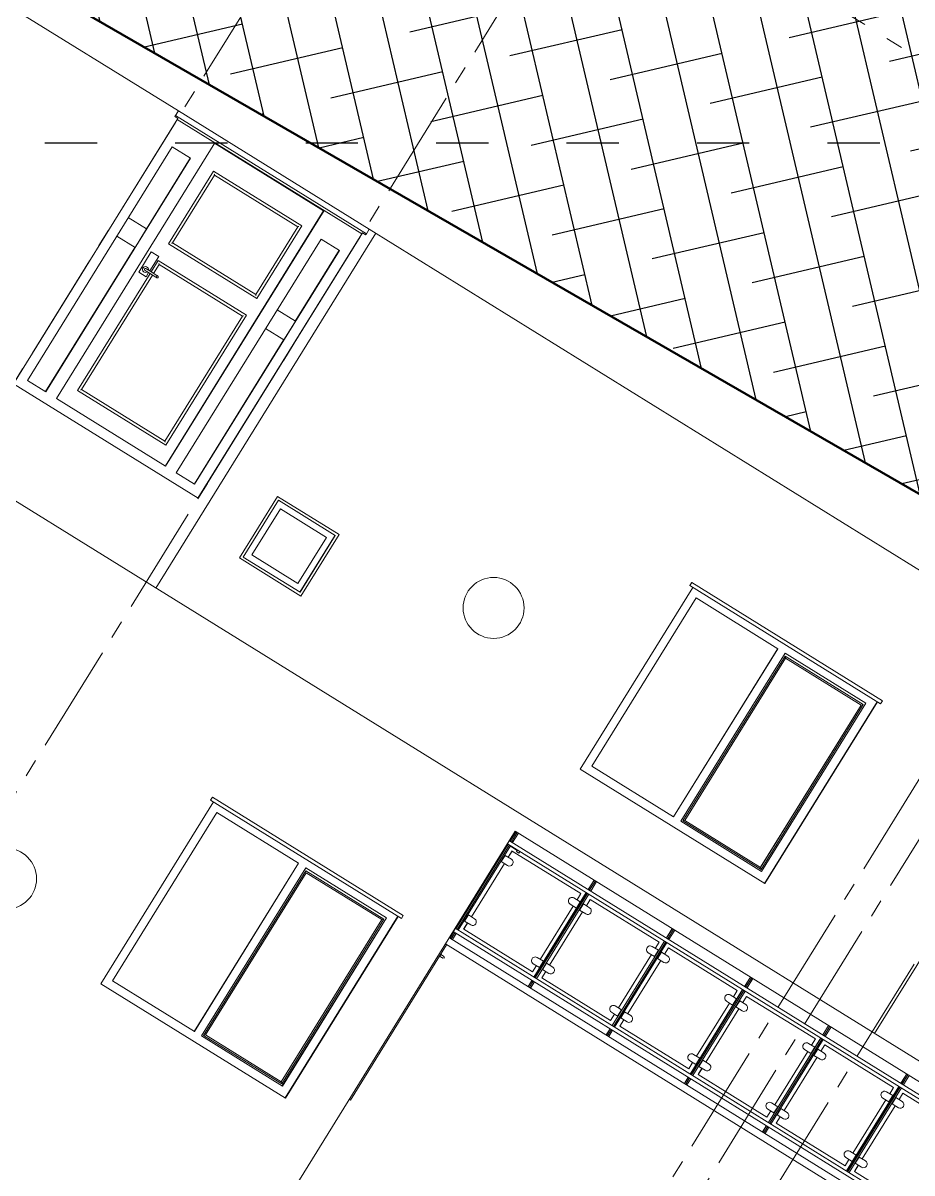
# Model space of a CAD drawing. Header units: millimetres. Extents: x 1373 to 40779, y 1939 to 6439.
# Drawn here: x 3520.6 to 3673.9, y 2400.9 to 2599.2 of the extents above; entities that cross this region are included whole.
import ezdxf

# ---------------------------------------------------------------- set-up
doc = ezdxf.new("R2010")
doc.units = ezdxf.units.MM
for name, pattern in [('ACAD_ISO03W100', [30, 12, -18]), ('DASHDOTX2', [50.8, 25.4, -12.7, 0, -12.7]), ('IMPORT-CENTER2', [112.5, 75, -12.5, 12.5, -12.5])]:
    doc.linetypes.add(name, pattern=pattern)
for name, color, linetype, lineweight in [('A-DETL', 6, 'Continuous', 30), ('A-DOOR', 31, 'Continuous', 18), ('A-DOOR-FRAM', 31, 'Continuous', 18), ('A-FLOR', 192, 'Continuous', 30), ('A-FLOR-HRAL', 11, 'Continuous', 18), ('A-GLAZ', 151, 'Continuous', 18), ('A-WALL', 20, 'Continuous', 9), ('HESAPLAMALAR', 2, 'Continuous', 30), ('kest', 4, 'DASHDOTX2', 50), ('S-GRID', 252, 'IMPORT-CENTER2', 5)]:
    doc.layers.add(name, color=color, linetype=linetype, lineweight=lineweight)
doc.layers.add('Çember', color=7, linetype='Continuous')

# ---------------------------------------------------------------- blocks, each defined once
blk = doc.blocks.new('A$Cc8751f80')
at = {"linetype": 'ACAD_ISO03W100', "ltscale": 3, "elevation": 20236.31}
blk.add_lwpolyline([(4428.69, 0), (0, 0), (0, 4561.66), (4428.69, 4561.66)], close=True, dxfattribs=at)
blk = doc.blocks.new('A$Cd4cd2942')
at = {"layer": 'A-DETL', "lineweight": 25}
h = blk.add_hatch(dxfattribs=at)
h.set_pattern_fill('ANSI38', color=8, scale=10)
h.set_pattern_definition([(45, (-26695.352, -2954.524), (-22.45064, 22.45064), []), (135, (-26695.352, -2954.524), (-67.35192, 22.45064), [79.375, -47.625])])
h.paths.add_polyline_path([(87.65, 621.74), (87.65, 0), (2849.3, 0), (2849.3, 571.24), (2277.21, 571.24), (696.83, 621.74)])
at = {"layer": 'A-DOOR'}
for p, q in [((1996.21, 1021.24), (1996.21, 1022.46)), ((1997.71, 1021.94), (1996.21, 1021.94)), ((1996.21, 1020.01), (1996.21, 1021.24)), ((1996.21, 1020.54), (1997.71, 1020.54)), ((1997.72, 1021.94), (1997.71, 1021.94)), ((1997.71, 1020.54), (1997.75, 1020.54)), ((1997.76, 1021.94), (1997.72, 1021.94)), ((1997.75, 1020.54), (1997.78, 1020.54)), ((1997.8, 1021.94), (1997.76, 1021.94)), ((1997.78, 1020.54), (1997.82, 1020.54)), ((1997.84, 1021.94), (1997.8, 1021.94)), ((1997.82, 1020.54), (1997.86, 1020.54)), ((1997.88, 1021.94), (1997.84, 1021.94)), ((1997.86, 1020.54), (1997.9, 1020.54)), ((1997.91, 1021.94), (1997.88, 1021.94)), ((1997.9, 1020.54), (1997.94, 1020.54)), ((1997.95, 1021.94), (1997.91, 1021.94)), ((1997.94, 1020.54), (1997.98, 1020.54)), ((1997.99, 1021.94), (1997.95, 1021.94)), ((1997.98, 1020.54), (1998.02, 1020.54)), ((1998.03, 1021.94), (1997.99, 1021.94)), ((1998.02, 1020.54), (1998.06, 1020.54)), ((1998.07, 1021.94), (1998.03, 1021.94)), ((1998.06, 1020.54), (1998.09, 1020.54)), ((1998.1, 1021.94), (1998.07, 1021.94)), ((1998.09, 1020.54), (1998.13, 1020.54)), ((1998.14, 1021.94), (1998.1, 1021.94)), ((1998.13, 1020.54), (1998.17, 1020.54)), ((1998.18, 1021.94), (1998.14, 1021.94)), ((1998.17, 1020.54), (1998.2, 1020.54)), ((1998.21, 1021.94), (1998.18, 1021.94)), ((1998.2, 1020.54), (1998.24, 1020.54)), ((1998.25, 1021.94), (1998.21, 1021.94)), ((1998.24, 1020.54), (1998.27, 1020.54)), ((1998.28, 1021.94), (1998.25, 1021.94)), ((1998.27, 1020.54), (1998.3, 1020.54)), ((1998.31, 1021.94), (1998.28, 1021.94)), ((1998.3, 1020.54), (1998.33, 1020.54)), ((1998.34, 1021.94), (1998.31, 1021.94)), ((1998.33, 1020.54), (1998.36, 1020.54)), ((1998.37, 1021.94), (1998.34, 1021.94)), ((1998.36, 1020.54), (1998.39, 1020.54)), ((1998.4, 1021.94), (1998.37, 1021.94)), ((1998.39, 1020.54), (1998.42, 1020.54)), ((1998.43, 1021.94), (1998.4, 1021.94)), ((1998.42, 1020.54), (1998.45, 1020.54)), ((1998.46, 1021.94), (1998.43, 1021.94)), ((1998.45, 1020.54), (1998.48, 1020.54)), ((1998.48, 1021.94), (1998.46, 1021.94)), ((1998.51, 1021.94), (1998.48, 1021.94)), ((1998.48, 1020.54), (1998.5, 1020.54)), ((1998.5, 1020.54), (1998.52, 1020.54)), ((1998.53, 1021.94), (1998.51, 1021.94)), ((1998.52, 1020.54), (1998.55, 1020.54)), ((1998.55, 1021.94), (1998.53, 1021.94)), ((1998.57, 1021.94), (1998.55, 1021.94)), ((1998.55, 1020.54), (1998.57, 1020.54)), ((1998.59, 1021.94), (1998.57, 1021.94)), ((1998.57, 1020.54), (1998.59, 1020.54)), ((1998.61, 1021.94), (1998.59, 1021.94)), ((1998.59, 1020.54), (1998.61, 1020.54)), ((1998.63, 1021.94), (1998.61, 1021.94)), ((1998.61, 1020.54), (1998.62, 1020.54)), ((1998.62, 1020.54), (1998.64, 1020.54)), ((1998.64, 1021.94), (1998.63, 1021.94)), ((1998.65, 1021.94), (1998.64, 1021.94)), ((1998.64, 1020.54), (1998.65, 1020.54)), ((1998.67, 1021.94), (1998.65, 1021.94)), ((1998.65, 1020.54), (1998.66, 1020.54)), ((1998.66, 1020.54), (1998.67, 1020.54)), ((1998.68, 1021.94), (1998.67, 1021.94)), ((1998.67, 1020.54), (1998.68, 1020.54)), ((1998.69, 1021.94), (1998.68, 1021.94)), ((1998.68, 1020.54), (1998.69, 1020.54)), ((1998.7, 1021.94), (1998.69, 1021.94)), ((1998.69, 1021.94), (1998.69, 1021.94)), ((1998.69, 1020.54), (1998.7, 1020.54)), ((1998.7, 1021.94), (1998.7, 1021.94)), ((1998.7, 1021.94), (1998.7, 1021.94)), ((1998.7, 1021.94), (1998.7, 1021.94)), ((1998.7, 1020.54), (1998.7, 1020.54)), ((1998.7, 1020.54), (1998.7, 1020.54)), ((1998.7, 1020.54), (1998.7, 1020.54)), ((2003.11, 931.74), (1997.61, 931.74)), ((2005.11, 932.74), (2003.11, 932.74)), ((2003.11, 932.74), (2003.11, 931.41)), ((2005.11, 932.74), (2005.11, 931.41)), ((1578.23, 821.88), (1578.25, 821.88)), ((1578.23, 821.88), (1578.23, 726.91)), ((1649.88, 821.88), (1578.25, 821.88)), ((1580.23, 819.89), (1647.87, 819.89)), ((1580.23, 726.91), (1580.23, 819.89)), ((1647.82, 819.89), (1647.82, 718.29)), ((1649.88, 716.29), (1649.88, 821.88)), ((1571.04, 713.74), (1571.04, 730.24)), ((1571.04, 730.24), (1571.06, 730.24)), ((1577.06, 730.24), (1571.06, 730.24)), ((1571.06, 730.24), (1571.06, 713.74)), ((1577.06, 726.9), (1577.06, 730.24)), ((1574.08, 728.24), (1574.06, 728.24)), ((1574.06, 724.24), (1574.08, 724.24)), ((1574.15, 726.94), (1574.08, 726.94)), ((1574.08, 725.54), (1574.15, 725.54)), ((1574.16, 726.94), (1574.15, 726.94)), ((1574.15, 726.94), (1574.15, 726.94)), ((1574.15, 726.94), (1574.15, 726.94)), ((1574.15, 725.54), (1574.15, 725.54)), ((1574.15, 725.54), (1574.16, 725.54)), ((1574.17, 726.94), (1574.16, 726.94)), ((1574.16, 725.54), (1574.17, 725.54)), ((1574.18, 726.94), (1574.17, 726.94)), ((1574.17, 725.54), (1574.18, 725.54)), ((1574.19, 726.94), (1574.18, 726.94)), ((1574.18, 725.54), (1574.19, 725.54)), ((1574.21, 726.94), (1574.19, 726.94)), ((1574.19, 725.54), (1574.21, 725.54)), ((1574.23, 726.94), (1574.21, 726.94)), ((1574.21, 725.54), (1574.22, 725.54)), ((1574.22, 725.54), (1574.24, 725.54)), ((1574.25, 726.94), (1574.23, 726.94)), ((1574.24, 725.54), (1574.27, 725.54)), ((1574.27, 726.94), (1574.25, 726.94)), ((1574.3, 726.94), (1574.27, 726.94)), ((1574.27, 725.54), (1574.29, 725.54)), ((1574.29, 725.54), (1574.32, 725.54)), ((1574.33, 726.94), (1574.3, 726.94)), ((1574.32, 725.54), (1574.35, 725.54)), ((1574.35, 726.94), (1574.33, 726.94)), ((1574.39, 726.94), (1574.35, 726.94)), ((1574.35, 725.54), (1574.38, 725.54)), ((1574.38, 725.54), (1574.41, 725.54)), ((1574.42, 726.94), (1574.39, 726.94)), ((1574.41, 725.54), (1574.45, 725.54)), ((1574.46, 726.94), (1574.42, 726.94)), ((1574.45, 725.54), (1574.48, 725.54)), ((1574.49, 726.94), (1574.46, 726.94)), ((1574.48, 725.54), (1574.52, 725.54)), ((1574.53, 726.94), (1574.49, 726.94)), ((1574.52, 725.54), (1574.56, 725.54)), ((1574.57, 726.94), (1574.53, 726.94)), ((1574.56, 725.54), (1574.6, 725.54)), ((1574.62, 726.94), (1574.57, 726.94)), ((1574.6, 725.54), (1574.65, 725.54)), ((1574.66, 726.94), (1574.62, 726.94)), ((1574.65, 725.54), (1574.69, 725.54)), ((1574.71, 726.94), (1574.66, 726.94)), ((1574.69, 725.54), (1574.74, 725.54)), ((1574.75, 726.94), (1574.71, 726.94)), ((1574.74, 725.54), (1574.79, 725.54)), ((1574.8, 726.94), (1574.75, 726.94)), ((1574.79, 725.54), (1574.84, 725.54)), ((1574.85, 726.94), (1574.8, 726.94)), ((1574.84, 725.54), (1574.89, 725.54)), ((1574.9, 726.94), (1574.85, 726.94)), ((1574.89, 725.54), (1574.94, 725.54)), ((1574.96, 726.94), (1574.9, 726.94)), ((1574.94, 725.54), (1575, 725.54)), ((1575.01, 726.94), (1574.96, 726.94)), ((1575, 725.54), (1575.05, 725.54)), ((1575.07, 726.94), (1575.01, 726.94)), ((1575.05, 725.54), (1575.11, 725.54)), ((1575.12, 726.94), (1575.07, 726.94)), ((1575.11, 725.54), (1575.16, 725.54)), ((1575.18, 726.94), (1575.12, 726.94)), ((1575.16, 725.54), (1575.22, 725.54)), ((1575.24, 726.94), (1575.18, 726.94)), ((1575.22, 725.54), (1575.28, 725.54)), ((1575.29, 726.94), (1575.24, 726.94)), ((1575.28, 725.54), (1575.34, 725.54)), ((1575.35, 726.94), (1575.29, 726.94)), ((1575.34, 725.54), (1575.4, 725.54)), ((1575.41, 726.94), (1575.35, 726.94)), ((1575.4, 725.54), (1575.46, 725.54)), ((1575.47, 726.94), (1575.41, 726.94)), ((1575.46, 725.54), (1575.52, 725.54)), ((1575.53, 726.94), (1575.47, 726.94)), ((1575.52, 725.54), (1575.57, 725.54)), ((1575.59, 726.94), (1575.53, 726.94)), ((1575.57, 725.54), (1575.63, 725.54)), ((1575.65, 726.94), (1575.59, 726.94)), ((1575.63, 725.54), (1575.69, 725.54)), ((1575.71, 726.94), (1575.65, 726.94)), ((1575.69, 725.54), (1575.71, 725.54)), ((1582.9, 726.94), (1575.71, 726.94)), ((1575.71, 725.54), (1582.9, 725.54)), ((1577.06, 713.74), (1577.06, 725.56)), ((1578.23, 725.56), (1578.23, 716.29)), ((1580.23, 718.28), (1580.23, 725.56)), ((1582.91, 726.94), (1582.9, 726.94)), ((1582.9, 725.54), (1582.94, 725.54)), ((1582.94, 726.94), (1582.91, 726.94)), ((1582.97, 726.94), (1582.94, 726.94)), ((1582.94, 725.54), (1582.97, 725.54)), ((1583, 726.94), (1582.97, 726.94)), ((1582.97, 725.54), (1583, 725.54)), ((1583.04, 726.94), (1583, 726.94)), ((1583, 725.54), (1583.03, 725.54)), ((1583.03, 725.54), (1583.06, 725.54)), ((1583.07, 726.94), (1583.04, 726.94)), ((1583.06, 725.54), (1583.09, 725.54)), ((1583.1, 726.94), (1583.07, 726.94)), ((1583.09, 725.54), (1583.12, 725.54)), ((1583.13, 726.94), (1583.1, 726.94)), ((1583.12, 725.54), (1583.15, 725.54)), ((1583.16, 726.94), (1583.13, 726.94)), ((1583.15, 725.54), (1583.18, 725.54)), ((1583.19, 726.94), (1583.16, 726.94)), ((1583.18, 725.54), (1583.21, 725.54)), ((1583.22, 726.94), (1583.19, 726.94)), ((1583.21, 725.54), (1583.24, 725.54)), ((1583.25, 726.94), (1583.22, 726.94)), ((1583.24, 725.54), (1583.27, 725.54)), ((1583.27, 726.94), (1583.25, 726.94)), ((1583.3, 726.94), (1583.27, 726.94)), ((1583.27, 725.54), (1583.3, 725.54)), ((1583.33, 726.94), (1583.3, 726.94)), ((1583.3, 725.54), (1583.32, 725.54)), ((1583.32, 725.54), (1583.35, 725.54)), ((1583.35, 726.94), (1583.33, 726.94)), ((1583.38, 726.94), (1583.35, 726.94)), ((1583.35, 725.54), (1583.37, 725.54)), ((1583.37, 725.54), (1583.4, 725.54)), ((1583.4, 726.94), (1583.38, 726.94)), ((1583.43, 726.94), (1583.4, 726.94)), ((1583.4, 725.54), (1583.42, 725.54)), ((1583.42, 725.54), (1583.45, 725.54)), ((1583.45, 726.94), (1583.43, 726.94)), ((1583.47, 726.94), (1583.45, 726.94)), ((1583.45, 725.54), (1583.47, 725.54)), ((1583.49, 726.94), (1583.47, 726.94)), ((1583.47, 725.54), (1583.49, 725.54)), ((1583.51, 726.94), (1583.49, 726.94)), ((1583.49, 725.54), (1583.51, 725.54)), ((1583.53, 726.94), (1583.51, 726.94)), ((1583.51, 725.54), (1583.53, 725.54)), ((1583.55, 726.94), (1583.53, 726.94)), ((1583.53, 725.54), (1583.54, 725.54)), ((1583.54, 725.54), (1583.56, 725.54)), ((1583.56, 726.94), (1583.55, 726.94)), ((1583.58, 726.94), (1583.56, 726.94)), ((1583.56, 725.54), (1583.58, 725.54)), ((1583.59, 726.94), (1583.58, 726.94)), ((1583.58, 725.54), (1583.59, 725.54)), ((1583.61, 726.94), (1583.59, 726.94)), ((1583.59, 725.54), (1583.6, 725.54)), ((1583.6, 725.54), (1583.62, 725.54)), ((1583.62, 726.94), (1583.61, 726.94)), ((1583.63, 726.94), (1583.62, 726.94)), ((1583.62, 725.54), (1583.63, 725.54)), ((1583.64, 726.94), (1583.63, 726.94)), ((1583.63, 725.54), (1583.64, 725.54)), ((1583.65, 726.94), (1583.64, 726.94)), ((1583.64, 725.54), (1583.64, 725.54)), ((1583.64, 725.54), (1583.65, 725.54)), ((1583.66, 726.94), (1583.65, 726.94)), ((1583.65, 726.94), (1583.65, 726.94)), ((1583.65, 725.54), (1583.66, 725.54)), ((1583.67, 726.94), (1583.66, 726.94)), ((1583.66, 726.94), (1583.66, 726.94)), ((1583.66, 725.54), (1583.66, 725.54)), ((1583.66, 725.54), (1583.67, 725.54)), ((1583.67, 726.94), (1583.7, 726.93)), ((1583.67, 726.94), (1583.67, 726.94)), ((1583.67, 726.94), (1583.67, 726.94)), ((1583.67, 726.94), (1583.67, 726.94)), ((1583.68, 725.54), (1583.67, 725.54)), ((1583.67, 725.54), (1583.67, 725.54)), ((1583.67, 725.54), (1583.67, 725.54)), ((1583.67, 725.54), (1583.67, 725.54)), ((1583.7, 725.54), (1583.68, 725.54)), ((1583.7, 726.93), (1583.72, 726.93)), ((1583.73, 725.54), (1583.7, 725.54)), ((1583.72, 726.93), (1583.75, 726.93)), ((1583.76, 725.54), (1583.73, 725.54)), ((1583.75, 726.93), (1583.78, 726.93)), ((1583.79, 725.55), (1583.76, 725.54)), ((1583.78, 726.93), (1583.81, 726.92)), ((1583.82, 725.55), (1583.79, 725.55)), ((1583.81, 726.92), (1583.84, 726.91)), ((1583.84, 725.56), (1583.82, 725.55)), ((1583.84, 726.91), (1583.86, 726.91)), ((1583.87, 725.56), (1583.84, 725.56)), ((1583.86, 726.91), (1583.89, 726.9)), ((1583.9, 725.57), (1583.87, 725.56)), ((1583.89, 726.9), (1583.92, 726.89)), ((1583.92, 725.58), (1583.9, 725.57)), ((1583.92, 726.89), (1583.94, 726.88)), ((1583.95, 725.59), (1583.92, 725.58)), ((1583.94, 726.88), (1583.97, 726.87)), ((1583.97, 725.6), (1583.95, 725.59)), ((1583.97, 726.87), (1583.99, 726.86)), ((1584, 725.62), (1583.97, 725.6)), ((1583.99, 726.86), (1584.02, 726.84)), ((1584.02, 725.63), (1584, 725.62)), ((1584.02, 726.84), (1584.04, 726.83)), ((1584.05, 725.65), (1584.02, 725.63)), ((1584.04, 726.83), (1584.06, 726.81)), ((1584.07, 725.66), (1584.05, 725.65)), ((1584.06, 726.81), (1584.09, 726.8)), ((1584.09, 725.68), (1584.07, 725.66)), ((1584.09, 726.8), (1584.11, 726.78)), ((1584.11, 725.7), (1584.09, 725.68)), ((1584.11, 726.78), (1584.13, 726.76)), ((1584.14, 725.71), (1584.11, 725.7)), ((1584.13, 726.76), (1584.15, 726.74)), ((1584.16, 725.73), (1584.14, 725.71)), ((1584.15, 726.74), (1584.17, 726.72)), ((1584.18, 725.75), (1584.16, 725.73)), ((1584.17, 726.72), (1584.19, 726.7)), ((1584.2, 725.77), (1584.18, 725.75)), ((1584.19, 726.7), (1584.21, 726.68)), ((1584.21, 725.79), (1584.2, 725.77)), ((1584.21, 726.68), (1584.23, 726.66)), ((1584.23, 725.82), (1584.21, 725.79)), ((1584.23, 726.66), (1584.24, 726.64)), ((1584.25, 725.84), (1584.23, 725.82)), ((1584.24, 726.64), (1584.26, 726.61)), ((1584.26, 725.86), (1584.25, 725.84)), ((1584.26, 726.61), (1584.27, 726.59)), ((1584.28, 725.89), (1584.26, 725.86)), ((1584.27, 726.59), (1584.29, 726.56)), ((1584.29, 725.91), (1584.28, 725.89)), ((1584.29, 726.56), (1584.3, 726.54)), ((1584.3, 725.94), (1584.29, 725.91)), ((1584.3, 726.54), (1584.31, 726.51)), ((1584.31, 725.96), (1584.3, 725.94)), ((1584.31, 726.51), (1584.32, 726.49)), ((1584.32, 725.99), (1584.31, 725.96)), ((1584.32, 726.49), (1584.33, 726.46)), ((1584.33, 726.01), (1584.32, 725.99)), ((1584.33, 726.46), (1584.34, 726.44)), ((1584.34, 726.04), (1584.33, 726.01)), ((1584.34, 726.44), (1584.35, 726.41)), ((1584.35, 726.07), (1584.34, 726.04)), ((1584.35, 726.41), (1584.35, 726.38)), ((1584.35, 726.38), (1584.36, 726.35)), ((1584.36, 726.1), (1584.35, 726.07)), ((1584.36, 726.35), (1584.36, 726.33)), ((1584.36, 726.33), (1584.37, 726.3)), ((1584.37, 726.18), (1584.36, 726.15)), ((1584.36, 726.15), (1584.36, 726.12)), ((1584.36, 726.12), (1584.36, 726.1)), ((1584.37, 726.3), (1584.37, 726.27)), ((1584.37, 726.27), (1584.37, 726.24)), ((1584.37, 726.24), (1584.37, 726.24)), ((1584.37, 726.24), (1584.37, 726.21)), ((1584.37, 726.21), (1584.37, 726.18)), ((1578.23, 716.29), (1578.25, 716.29)), ((1578.25, 716.29), (1649.88, 716.29)), ((1647.87, 718.29), (1580.23, 718.29)), ((1571.04, 713.74), (1571.06, 713.74)), ((1571.06, 713.74), (1577.06, 713.74)), ((1578.25, 702.88), (1578.23, 702.88)), ((1578.23, 702.88), (1578.23, 643.79)), ((1649.88, 702.88), (1578.25, 702.88)), ((1580.23, 645.78), (1580.23, 700.89)), ((1580.23, 700.89), (1647.87, 700.89)), ((1647.82, 700.89), (1647.82, 645.79)), ((1649.88, 643.79), (1649.88, 702.88)), ((1578.25, 643.79), (1578.23, 643.79)), ((1578.25, 643.79), (1649.88, 643.79)), ((1647.87, 645.79), (1580.23, 645.79)), ((1568.64, 627.09), (1657.15, 627.09)), ((1656.12, 627.09), (1656.49, 626.69)), ((1535.81, 625.09), (1535.68, 625.96)), ((1535.68, 625.96), (1535.68, 621.24)), ((1538.17, 625.96), (1535.68, 625.96)), ((1535.68, 621.24), (1535.81, 621.24)), ((1535.81, 621.24), (1535.81, 625.09)), ((1690.66, 625.09), (1535.81, 625.09)), ((1690.66, 621.24), (1535.81, 621.24)), ((1687.92, 626.69), (1538.17, 626.69)), ((1688.03, 625.96), (1687.92, 626.69)), ((1690.53, 625.96), (1688.03, 625.96)), ((1690.53, 625.96), (1690.66, 625.09)), ((1690.66, 625.09), (1690.66, 621.24))]:
    blk.add_line(p, q, dxfattribs=at)
for start, end in [(60, 105), (255, 300), (0, 30), (330, 0)]:
    blk.add_arc((1998.7, 1021.24), 0.7, start, end, dxfattribs=at)
for centre, major_axis, start_param, end_param in [((1574.06, 726.24), (0, 2), 0.261799, 1.570796), ((1574.06, 726.24), (0, 2), 1.570796, 2.879793), ((1574.08, 726.24), (0, 2), 5.059032, 7.853982), ((1574.08, 726.24), (0, 2), 1.570796, 4.364559), ((1574.08, 726.24), (0, 0.7), 0, 1.570796), ((1574.08, 726.24), (0, 0.7), 1.570796, 3.141593), ((1574.08, 726.24), (0, 0.7), 3.231043, 3.618796), ((1583.67, 726.24), (0, 0.7), 1.286304, 1.570796), ((1583.67, 726.24), (0, 0.7), 1.570796, 1.832596), ((1583.67, 726.24), (0, 0.7), 4.712389, 6.544985), ((1583.67, 726.24), (0, 0.7), 2.879793, 4.712389)]:
    blk.add_ellipse(centre, major_axis=major_axis, ratio=0.999035, start_param=start_param, end_param=end_param, dxfattribs=at)
for points, knots in [([(1578.25, 821.88), (1578.25, 821.88), (1578.25, 821.88), (1578.26, 821.87), (1578.28, 821.86), (1578.29, 821.84), (1578.31, 821.83), (1578.33, 821.81), (1578.35, 821.79), (1578.37, 821.77), (1578.38, 821.76), (1578.41, 821.73), (1578.44, 821.7), (1578.45, 821.69)], [0, 0, 0, 0, 0.166667, 0.25, 0.333333, 0.416667, 0.5, 0.583333, 0.666667, 0.708333, 0.75, 0.833333, 1, 1, 1, 1]), ([(1579.75, 820.39), (1579.8, 820.34), (1579.86, 820.28), (1579.94, 820.19), (1579.99, 820.14), (1580.03, 820.11), (1580.06, 820.07), (1580.09, 820.04), (1580.12, 820.01), (1580.15, 819.98), (1580.18, 819.95), (1580.2, 819.92), (1580.23, 819.89), (1580.23, 819.89), (1580.23, 819.89)], [0, 0, 0, 0, 0.166667, 0.25, 0.333333, 0.375, 0.416667, 0.5, 0.541667, 0.583333, 0.666667, 0.75, 0.833333, 1, 1, 1, 1]), ([(1648.39, 820.39), (1648.34, 820.34), (1648.28, 820.28), (1648.19, 820.19), (1648.14, 820.14), (1648.11, 820.11), (1648.07, 820.07), (1648.03, 820.04), (1648, 820.01), (1647.97, 819.98), (1647.94, 819.95), (1647.91, 819.92), (1647.88, 819.89), (1647.87, 819.89), (1647.87, 819.89)], [0, 0, 0, 0, 0.166667, 0.25, 0.333333, 0.375, 0.416667, 0.5, 0.541667, 0.583333, 0.666667, 0.75, 0.833333, 1, 1, 1, 1]), ([(1649.88, 821.88), (1649.88, 821.88), (1649.88, 821.88), (1649.87, 821.87), (1649.85, 821.86), (1649.84, 821.84), (1649.82, 821.83), (1649.81, 821.81), (1649.79, 821.79), (1649.77, 821.77), (1649.76, 821.76), (1649.73, 821.73), (1649.7, 821.7), (1649.69, 821.69)], [0, 0, 0, 0, 0.166667, 0.25, 0.333333, 0.416667, 0.5, 0.583333, 0.666667, 0.708333, 0.75, 0.833333, 1, 1, 1, 1]), ([(1578.25, 716.29), (1578.25, 716.29), (1578.25, 716.29), (1578.26, 716.3), (1578.28, 716.31), (1578.29, 716.33), (1578.31, 716.34), (1578.33, 716.36), (1578.35, 716.38), (1578.37, 716.4), (1578.38, 716.41), (1578.41, 716.44), (1578.44, 716.47), (1578.45, 716.49)], [0, 0, 0, 0, 0.166667, 0.25, 0.333333, 0.416667, 0.5, 0.583333, 0.666667, 0.708333, 0.75, 0.833333, 1, 1, 1, 1]), ([(1579.75, 717.79), (1579.8, 717.83), (1579.86, 717.89), (1579.94, 717.98), (1579.99, 718.03), (1580.03, 718.06), (1580.06, 718.1), (1580.09, 718.13), (1580.12, 718.16), (1580.15, 718.19), (1580.18, 718.22), (1580.2, 718.25), (1580.23, 718.28), (1580.23, 718.28), (1580.23, 718.29)], [0, 0, 0, 0, 0.166667, 0.25, 0.333333, 0.375, 0.416667, 0.5, 0.541667, 0.583333, 0.666667, 0.75, 0.833333, 1, 1, 1, 1]), ([(1647.87, 718.29), (1647.87, 718.29), (1647.88, 718.28), (1647.91, 718.25), (1647.94, 718.22), (1647.97, 718.19), (1648, 718.16), (1648.03, 718.13), (1648.07, 718.1), (1648.11, 718.06), (1648.14, 718.03), (1648.19, 717.98), (1648.28, 717.89), (1648.34, 717.83), (1648.39, 717.79)], [-1, -1, -1, -1, -0.833333, -0.75, -0.666667, -0.583333, -0.541667, -0.5, -0.416667, -0.375, -0.333333, -0.25, -0.166667, 0, 0, 0, 0]), ([(1649.69, 716.49), (1649.7, 716.47), (1649.73, 716.44), (1649.76, 716.41), (1649.78, 716.39), (1649.8, 716.37), (1649.81, 716.36), (1649.82, 716.34), (1649.84, 716.33), (1649.85, 716.31), (1649.87, 716.3), (1649.88, 716.29), (1649.88, 716.29), (1649.88, 716.29)], [-1, -1, -1, -1, -0.833333, -0.75, -0.666667, -0.625, -0.583333, -0.5, -0.416667, -0.333333, -0.25, -0.166667, 0, 0, 0, 0]), ([(1578.45, 702.69), (1578.44, 702.7), (1578.41, 702.73), (1578.38, 702.76), (1578.36, 702.78), (1578.34, 702.8), (1578.33, 702.81), (1578.31, 702.83), (1578.29, 702.84), (1578.28, 702.86), (1578.26, 702.87), (1578.25, 702.88), (1578.25, 702.88), (1578.25, 702.88)], [0, 0, 0, 0, 0.166667, 0.25, 0.333333, 0.375, 0.416667, 0.5, 0.583333, 0.666667, 0.75, 0.833333, 1, 1, 1, 1]), ([(1580.23, 700.89), (1580.23, 700.89), (1580.23, 700.89), (1580.2, 700.92), (1580.18, 700.95), (1580.15, 700.98), (1580.12, 701.01), (1580.09, 701.04), (1580.05, 701.08), (1580.01, 701.13), (1579.97, 701.16), (1579.93, 701.2), (1579.86, 701.28), (1579.8, 701.34), (1579.75, 701.39)], [0, 0, 0, 0, 0.166667, 0.25, 0.333333, 0.416667, 0.458333, 0.5, 0.583333, 0.666667, 0.708333, 0.75, 0.833333, 1, 1, 1, 1]), ([(1648.39, 701.39), (1648.34, 701.34), (1648.28, 701.28), (1648.19, 701.19), (1648.14, 701.14), (1648.11, 701.11), (1648.07, 701.07), (1648.03, 701.04), (1648, 701.01), (1647.97, 700.98), (1647.94, 700.95), (1647.91, 700.92), (1647.88, 700.89), (1647.87, 700.89), (1647.87, 700.89)], [-1, -1, -1, -1, -0.833333, -0.75, -0.666667, -0.625, -0.583333, -0.5, -0.458333, -0.416667, -0.333333, -0.25, -0.166667, 0, 0, 0, 0]), ([(1649.88, 702.88), (1649.88, 702.88), (1649.88, 702.88), (1649.87, 702.87), (1649.85, 702.86), (1649.84, 702.84), (1649.82, 702.83), (1649.81, 702.81), (1649.8, 702.8), (1649.78, 702.78), (1649.76, 702.76), (1649.73, 702.73), (1649.7, 702.7), (1649.69, 702.69)], [-1, -1, -1, -1, -0.833333, -0.75, -0.666667, -0.583333, -0.5, -0.416667, -0.375, -0.333333, -0.25, -0.166667, 0, 0, 0, 0]), ([(1578.45, 643.99), (1578.44, 643.97), (1578.41, 643.94), (1578.38, 643.91), (1578.36, 643.89), (1578.34, 643.87), (1578.33, 643.86), (1578.31, 643.84), (1578.29, 643.83), (1578.28, 643.81), (1578.26, 643.8), (1578.25, 643.79), (1578.25, 643.79), (1578.25, 643.79)], [0, 0, 0, 0, 0.166667, 0.25, 0.333333, 0.375, 0.416667, 0.5, 0.583333, 0.666667, 0.75, 0.833333, 1, 1, 1, 1]), ([(1580.23, 645.79), (1580.23, 645.79), (1580.23, 645.78), (1580.2, 645.75), (1580.18, 645.72), (1580.15, 645.69), (1580.12, 645.66), (1580.09, 645.63), (1580.05, 645.59), (1580.01, 645.54), (1579.97, 645.51), (1579.93, 645.47), (1579.86, 645.39), (1579.8, 645.33), (1579.75, 645.29)], [0, 0, 0, 0, 0.166667, 0.25, 0.333333, 0.416667, 0.458333, 0.5, 0.583333, 0.666667, 0.708333, 0.75, 0.833333, 1, 1, 1, 1]), ([(1647.87, 645.79), (1647.87, 645.78), (1647.88, 645.78), (1647.91, 645.75), (1647.94, 645.72), (1647.97, 645.69), (1648, 645.66), (1648.03, 645.63), (1648.08, 645.59), (1648.12, 645.54), (1648.16, 645.51), (1648.2, 645.47), (1648.28, 645.39), (1648.34, 645.33), (1648.39, 645.29)], [0, 0, 0, 0, 0.166667, 0.25, 0.333333, 0.416667, 0.458333, 0.5, 0.583333, 0.666667, 0.708333, 0.75, 0.833333, 1, 1, 1, 1]), ([(1649.69, 643.99), (1649.7, 643.97), (1649.73, 643.94), (1649.76, 643.91), (1649.78, 643.89), (1649.8, 643.87), (1649.81, 643.86), (1649.82, 643.84), (1649.84, 643.83), (1649.85, 643.81), (1649.87, 643.8), (1649.88, 643.79), (1649.88, 643.79), (1649.88, 643.79)], [0, 0, 0, 0, 0.166667, 0.25, 0.333333, 0.375, 0.416667, 0.5, 0.583333, 0.666667, 0.75, 0.833333, 1, 1, 1, 1])]:
    blk.add_open_spline(points, degree=3, knots=knots, dxfattribs=at)
at = {"layer": 'A-DOOR-FRAM'}
for p, q in [((1996.11, 1138.74), (1995.11, 1138.74)), ((1996.11, 1138.74), (1996.11, 1012.72)), ((1687.92, 626.69), (1687.92, 841.24)), ((1545.11, 834.19), (1560.04, 834.19)), ((1545.11, 644.59), (1545.11, 834.19)), ((1559.86, 717.09), (1559.86, 834.19)), ((1560.04, 834.19), (1560.04, 644.59)), ((1568.64, 834.19), (1568.64, 626.69)), ((1568.64, 834.19), (1657.35, 834.19)), ((1657.17, 626.69), (1657.17, 834.19)), ((1657.35, 834.19), (1657.35, 626.69)), ((1665.94, 834.19), (1680.88, 834.19)), ((1665.94, 644.59), (1665.94, 834.19)), ((1680.69, 717.09), (1680.69, 834.19)), ((1680.88, 834.19), (1680.88, 644.59)), ((1545.11, 717.09), (1559.96, 717.09)), ((1559.96, 717.09), (1559.96, 702.09)), ((1665.94, 717.09), (1680.79, 717.09)), ((1680.79, 717.09), (1680.79, 702.09)), ((1559.96, 702.09), (1545.11, 702.09)), ((1559.86, 644.59), (1559.86, 702.09)), ((1680.79, 702.09), (1665.94, 702.09)), ((1680.69, 644.59), (1680.69, 702.09)), ((1560.04, 644.59), (1545.11, 644.59)), ((1680.88, 644.59), (1665.94, 644.59)), ((1568.64, 626.69), (1538.17, 626.69)), ((1657.35, 626.69), (1687.92, 626.69))]:
    blk.add_line(p, q, dxfattribs=at)
at = {"layer": 'A-FLOR', "color": 1, "lineweight": 20}
for p, q in [((1995.11, 921.24), (2383.63, 921.24)), ((2383.63, 909.24), (545.35, 909.24))]:
    blk.add_line(p, q, dxfattribs=at)
at = {"layer": 'A-FLOR-HRAL'}
for p, q in [((1995.11, 1012.68), (2383.63, 1012.68)), ((1995.11, 1007.6), (2383.63, 1007.6)), ((1995.11, 921.24), (1995.11, 1007.6)), ((1995.62, 1002.52), (1995.62, 1007.6)), ((1995.71, 1002.52), (1995.71, 1007.6)), ((1997.61, 1007.6), (1997.61, 1002.52)), ((2059.06, 1002.52), (2059.06, 1007.6)), ((2059.15, 1002.52), (2059.15, 1007.6)), ((2061.05, 1007.6), (2061.05, 1002.52)), ((2122.5, 1002.52), (2122.5, 1007.6)), ((2122.59, 1002.52), (2122.59, 1007.6)), ((2124.49, 1007.6), (2124.49, 1002.52)), ((2185.94, 1002.52), (2185.94, 1007.6)), ((2186.03, 1002.52), (2186.03, 1007.6)), ((2187.93, 1007.6), (2187.93, 1002.52)), ((2249.38, 1002.52), (2249.38, 1007.6)), ((2249.47, 1002.52), (2249.47, 1007.6)), ((2251.37, 1007.6), (2251.37, 1002.52)), ((1995.11, 1002.52), (2382.31, 1002.52)), ((1995.11, 999.98), (2382.31, 999.98)), ((1995.62, 931.4), (1995.62, 999.98)), ((1995.71, 931.4), (1995.71, 999.98)), ((1997.61, 999.98), (1997.61, 931.4)), ((2059.06, 931.4), (2059.06, 999.98)), ((2059.15, 931.4), (2059.15, 999.98)), ((2061.05, 999.98), (2061.05, 931.4)), ((2122.5, 931.4), (2122.5, 999.98)), ((2122.59, 931.4), (2122.59, 999.98)), ((2124.49, 999.98), (2124.49, 931.4)), ((2185.94, 931.4), (2185.94, 999.98)), ((2186.03, 931.4), (2186.03, 999.98)), ((2187.93, 999.98), (2187.93, 931.4)), ((2249.38, 931.4), (2249.38, 999.98)), ((2249.47, 931.4), (2249.47, 999.98)), ((2251.37, 999.98), (2251.37, 931.4)), ((2312.82, 931.4), (2312.82, 999.98)), ((2312.91, 931.4), (2312.91, 999.98)), ((2314.81, 999.98), (2314.81, 931.4)), ((1997.86, 987.28), (1997.86, 992.36)), ((1997.86, 992.36), (1997.94, 992.36)), ((2003.02, 992.36), (1997.94, 992.36)), ((1997.94, 992.36), (1997.94, 987.28)), ((2000.42, 992.36), (2000.42, 997.44)), ((2000.42, 997.44), (2000.45, 997.44)), ((2056.28, 997.44), (2000.45, 997.44)), ((2000.45, 997.44), (2000.45, 992.36)), ((2053.77, 992.36), (2053.69, 992.36)), ((2058.84, 992.36), (2053.77, 992.36)), ((2056.28, 992.36), (2056.28, 997.44)), ((2058.84, 987.28), (2058.84, 992.36)), ((2061.3, 987.28), (2061.3, 992.36)), ((2061.3, 992.36), (2061.38, 992.36)), ((2066.46, 992.36), (2061.38, 992.36)), ((2061.38, 992.36), (2061.38, 987.28)), ((2063.86, 992.36), (2063.86, 997.44)), ((2063.86, 997.44), (2063.89, 997.44)), ((2119.72, 997.44), (2063.89, 997.44)), ((2063.89, 997.44), (2063.89, 992.36)), ((2117.21, 992.36), (2117.13, 992.36)), ((2122.28, 992.36), (2117.21, 992.36)), ((2119.72, 992.36), (2119.72, 997.44)), ((2122.28, 987.28), (2122.28, 992.36)), ((2124.74, 987.28), (2124.74, 992.36)), ((2124.74, 992.36), (2124.82, 992.36)), ((2129.9, 992.36), (2124.82, 992.36)), ((2124.82, 992.36), (2124.82, 987.28)), ((2127.3, 992.36), (2127.3, 997.44)), ((2127.3, 997.44), (2127.33, 997.44)), ((2183.16, 997.44), (2127.33, 997.44)), ((2127.33, 997.44), (2127.33, 992.36)), ((2180.65, 992.36), (2180.57, 992.36)), ((2185.72, 992.36), (2180.65, 992.36)), ((2183.16, 992.36), (2183.16, 997.44)), ((2185.72, 987.28), (2185.72, 992.36)), ((2188.18, 987.28), (2188.18, 992.36)), ((2188.18, 992.36), (2188.26, 992.36)), ((2193.34, 992.36), (2188.26, 992.36)), ((2188.26, 992.36), (2188.26, 987.28)), ((2190.74, 992.36), (2190.74, 997.44)), ((2190.74, 997.44), (2190.77, 997.44)), ((2246.6, 997.44), (2190.77, 997.44)), ((2190.77, 997.44), (2190.77, 992.36)), ((2244.09, 992.36), (2244.01, 992.36)), ((2249.16, 992.36), (2244.09, 992.36)), ((2246.6, 992.36), (2246.6, 997.44)), ((2249.16, 987.28), (2249.16, 992.36)), ((2251.62, 987.28), (2251.62, 992.36)), ((2251.62, 992.36), (2251.7, 992.36)), ((2256.78, 992.36), (2251.7, 992.36)), ((2251.7, 992.36), (2251.7, 987.28)), ((2254.18, 992.36), (2254.18, 997.44)), ((2254.18, 997.44), (2254.21, 997.44)), ((2310.04, 997.44), (2254.21, 997.44)), ((2254.21, 997.44), (2254.21, 992.36)), ((2307.53, 992.36), (2307.45, 992.36)), ((2312.6, 992.36), (2307.53, 992.36)), ((2310.04, 992.36), (2310.04, 997.44)), ((2312.6, 987.28), (2312.6, 992.36)), ((2315.06, 987.28), (2315.06, 992.36)), ((2315.06, 992.36), (2315.14, 992.36)), ((2320.22, 992.36), (2315.14, 992.36)), ((2315.14, 992.36), (2315.14, 987.28)), ((2317.62, 992.36), (2317.62, 997.44)), ((2317.62, 997.44), (2317.65, 997.44)), ((2373.48, 997.44), (2317.65, 997.44)), ((2317.65, 997.44), (2317.65, 992.36)), ((1997.86, 987.28), (1997.94, 987.28)), ((1997.94, 987.28), (2003.02, 987.28)), ((2000.42, 944.1), (2000.42, 987.28)), ((2000.45, 987.28), (2000.45, 944.1)), ((2053.69, 987.28), (2053.77, 987.28)), ((2053.77, 987.28), (2058.84, 987.28)), ((2056.28, 944.1), (2056.28, 987.28)), ((2061.3, 987.28), (2061.38, 987.28)), ((2061.38, 987.28), (2066.46, 987.28)), ((2063.86, 944.1), (2063.86, 987.28)), ((2063.89, 987.28), (2063.89, 944.1)), ((2117.13, 987.28), (2117.21, 987.28)), ((2117.21, 987.28), (2122.28, 987.28)), ((2119.72, 944.1), (2119.72, 987.28)), ((2124.74, 987.28), (2124.82, 987.28)), ((2124.82, 987.28), (2129.9, 987.28)), ((2127.3, 944.1), (2127.3, 987.28)), ((2127.33, 987.28), (2127.33, 944.1)), ((2180.57, 987.28), (2180.65, 987.28)), ((2180.65, 987.28), (2185.72, 987.28)), ((2183.16, 944.1), (2183.16, 987.28)), ((2188.18, 987.28), (2188.26, 987.28)), ((2188.26, 987.28), (2193.34, 987.28)), ((2190.74, 944.1), (2190.74, 987.28)), ((2190.77, 987.28), (2190.77, 944.1)), ((2244.01, 987.28), (2244.09, 987.28)), ((2244.09, 987.28), (2249.16, 987.28)), ((2246.6, 944.1), (2246.6, 987.28)), ((2251.62, 987.28), (2251.7, 987.28)), ((2251.7, 987.28), (2256.78, 987.28)), ((2254.18, 944.1), (2254.18, 987.28)), ((2254.21, 987.28), (2254.21, 944.1)), ((2307.45, 987.28), (2307.53, 987.28)), ((2307.53, 987.28), (2312.6, 987.28)), ((2310.04, 944.1), (2310.04, 987.28)), ((2315.06, 987.28), (2315.14, 987.28)), ((2315.14, 987.28), (2320.22, 987.28)), ((2317.62, 944.1), (2317.62, 987.28)), ((2317.65, 987.28), (2317.65, 944.1)), ((1997.86, 939.02), (1997.86, 944.1)), ((1997.86, 944.1), (1997.94, 944.1)), ((2003.02, 944.1), (1997.94, 944.1)), ((1997.94, 944.1), (1997.94, 939.02)), ((2053.77, 944.1), (2053.69, 944.1)), ((2058.84, 944.1), (2053.77, 944.1)), ((2058.84, 939.02), (2058.84, 944.1)), ((2061.3, 939.02), (2061.3, 944.1)), ((2061.3, 944.1), (2061.38, 944.1)), ((2066.46, 944.1), (2061.38, 944.1)), ((2061.38, 944.1), (2061.38, 939.02)), ((2117.21, 944.1), (2117.13, 944.1)), ((2122.28, 944.1), (2117.21, 944.1)), ((2122.28, 939.02), (2122.28, 944.1)), ((2124.74, 939.02), (2124.74, 944.1)), ((2124.74, 944.1), (2124.82, 944.1)), ((2129.9, 944.1), (2124.82, 944.1)), ((2124.82, 944.1), (2124.82, 939.02)), ((2180.65, 944.1), (2180.57, 944.1)), ((2185.72, 944.1), (2180.65, 944.1)), ((2185.72, 939.02), (2185.72, 944.1)), ((2188.18, 939.02), (2188.18, 944.1)), ((2188.18, 944.1), (2188.26, 944.1)), ((2193.34, 944.1), (2188.26, 944.1)), ((2188.26, 944.1), (2188.26, 939.02)), ((2244.09, 944.1), (2244.01, 944.1)), ((2249.16, 944.1), (2244.09, 944.1)), ((2249.16, 939.02), (2249.16, 944.1)), ((2251.62, 939.02), (2251.62, 944.1)), ((2251.62, 944.1), (2251.7, 944.1)), ((2256.78, 944.1), (2251.7, 944.1)), ((2251.7, 944.1), (2251.7, 939.02)), ((2307.53, 944.1), (2307.45, 944.1)), ((2312.6, 944.1), (2307.53, 944.1)), ((2312.6, 939.02), (2312.6, 944.1)), ((2315.06, 939.02), (2315.06, 944.1)), ((2315.06, 944.1), (2315.14, 944.1)), ((2320.22, 944.1), (2315.14, 944.1)), ((2315.14, 944.1), (2315.14, 939.02)), ((1997.86, 939.02), (1997.94, 939.02)), ((1997.94, 939.02), (2003.02, 939.02)), ((2000.42, 933.94), (2000.42, 939.02)), ((2000.45, 939.02), (2000.45, 933.94)), ((2053.69, 939.02), (2053.77, 939.02)), ((2053.77, 939.02), (2058.84, 939.02)), ((2056.28, 933.94), (2056.28, 939.02)), ((2061.3, 939.02), (2061.38, 939.02)), ((2061.38, 939.02), (2066.46, 939.02)), ((2063.86, 933.94), (2063.86, 939.02)), ((2063.89, 939.02), (2063.89, 933.94)), ((2117.13, 939.02), (2117.21, 939.02)), ((2117.21, 939.02), (2122.28, 939.02)), ((2119.72, 933.94), (2119.72, 939.02)), ((2124.74, 939.02), (2124.82, 939.02)), ((2124.82, 939.02), (2129.9, 939.02)), ((2127.3, 933.94), (2127.3, 939.02)), ((2127.33, 939.02), (2127.33, 933.94)), ((2180.57, 939.02), (2180.65, 939.02)), ((2180.65, 939.02), (2185.72, 939.02)), ((2183.16, 933.94), (2183.16, 939.02)), ((2188.18, 939.02), (2188.26, 939.02)), ((2188.26, 939.02), (2193.34, 939.02)), ((2190.74, 933.94), (2190.74, 939.02)), ((2190.77, 939.02), (2190.77, 933.94)), ((2244.01, 939.02), (2244.09, 939.02)), ((2244.09, 939.02), (2249.16, 939.02)), ((2246.6, 933.94), (2246.6, 939.02)), ((2251.62, 939.02), (2251.7, 939.02)), ((2251.7, 939.02), (2256.78, 939.02)), ((2254.18, 933.94), (2254.18, 939.02)), ((2254.21, 939.02), (2254.21, 933.94)), ((2307.45, 939.02), (2307.53, 939.02)), ((2307.53, 939.02), (2312.6, 939.02)), ((2310.04, 933.94), (2310.04, 939.02)), ((2315.06, 939.02), (2315.14, 939.02)), ((2315.14, 939.02), (2320.22, 939.02)), ((2317.62, 933.94), (2317.62, 939.02)), ((2317.65, 939.02), (2317.65, 933.94)), ((1995.11, 931.4), (2382.31, 931.4)), ((1995.11, 928.86), (2382.31, 928.86)), ((1995.62, 921.24), (1995.62, 928.86)), ((1995.71, 921.24), (1995.71, 928.86)), ((1997.61, 928.86), (1997.61, 921.24)), ((2000.42, 933.94), (2000.45, 933.94)), ((2000.45, 933.94), (2056.28, 933.94)), ((2059.06, 921.24), (2059.06, 928.86)), ((2059.15, 921.24), (2059.15, 928.86)), ((2061.05, 928.86), (2061.05, 921.24)), ((2063.86, 933.94), (2063.89, 933.94)), ((2063.89, 933.94), (2119.72, 933.94)), ((2122.5, 921.24), (2122.5, 928.86)), ((2122.59, 921.24), (2122.59, 928.86)), ((2124.49, 928.86), (2124.49, 921.24)), ((2127.3, 933.94), (2127.33, 933.94)), ((2127.33, 933.94), (2183.16, 933.94)), ((2185.94, 921.24), (2185.94, 928.86)), ((2186.03, 921.24), (2186.03, 928.86)), ((2187.93, 928.86), (2187.93, 921.24)), ((2190.74, 933.94), (2190.77, 933.94)), ((2190.77, 933.94), (2246.6, 933.94)), ((2249.38, 921.24), (2249.38, 928.86)), ((2249.47, 921.24), (2249.47, 928.86)), ((2251.37, 928.86), (2251.37, 921.24)), ((2254.18, 933.94), (2254.21, 933.94)), ((2254.21, 933.94), (2310.04, 933.94)), ((2312.82, 921.24), (2312.82, 928.86)), ((2312.91, 921.24), (2312.91, 928.86)), ((2314.81, 928.86), (2314.81, 921.24)), ((2317.62, 933.94), (2317.65, 933.94)), ((2317.65, 933.94), (2373.48, 933.94))]:
    blk.add_line(p, q, dxfattribs=at)
at = {"layer": 'A-FLOR-HRAL', "linetype": 'Continuous'}
for p, q in [((1996.66, 1002.52), (1996.66, 1007.6)), ((2060.1, 1002.52), (2060.1, 1007.6)), ((2123.54, 1002.52), (2123.54, 1007.6)), ((2186.98, 1002.52), (2186.98, 1007.6)), ((2250.42, 1002.52), (2250.42, 1007.6)), ((1996.66, 931.4), (1996.66, 999.98)), ((2059.11, 1002.52), (2059.11, 1004.28)), ((2060.1, 931.4), (2060.1, 999.98)), ((2122.55, 1002.52), (2122.55, 1004.3)), ((2123.54, 931.4), (2123.54, 999.98)), ((2185.99, 1002.52), (2185.99, 1004.3)), ((2186.98, 931.4), (2186.98, 999.98)), ((2249.43, 1002.52), (2249.43, 1004.3)), ((2250.42, 931.4), (2250.42, 999.98)), ((2313.86, 931.4), (2313.86, 999.98)), ((1997.9, 987.28), (1997.9, 989.82)), ((2061.34, 987.28), (2061.34, 989.78)), ((2124.78, 987.28), (2124.78, 989.78)), ((2188.22, 987.28), (2188.22, 989.78)), ((2251.66, 987.28), (2251.66, 989.78)), ((2315.1, 987.28), (2315.1, 989.84)), ((1995.67, 931.4), (1995.67, 932.12)), ((1996.66, 921.24), (1996.66, 928.86)), ((2059.11, 931.4), (2059.11, 935.19)), ((2060.1, 921.24), (2060.1, 928.86)), ((2122.55, 931.4), (2122.55, 935.23)), ((2123.54, 921.24), (2123.54, 928.86)), ((2185.99, 931.4), (2185.99, 935.23)), ((2186.98, 921.24), (2186.98, 928.86)), ((2249.43, 931.4), (2249.43, 935.23)), ((2250.42, 921.24), (2250.42, 928.86)), ((2312.87, 931.4), (2312.87, 935.22)), ((2313.86, 921.24), (2313.86, 928.86)), ((2122.55, 921.24), (2122.55, 923.72)), ((2185.99, 921.24), (2185.99, 923.72)), ((2249.43, 921.24), (2249.43, 923.72)), ((2312.87, 921.24), (2312.87, 923.71))]:
    blk.add_line(p, q, dxfattribs=at)
at = {"layer": 'A-FLOR-HRAL'}
for centre, start_param, end_param in [((2003.02, 989.82), 3.141593, 6.283185), ((2053.77, 989.82), 0, 3.141593), ((2066.46, 989.82), 3.141593, 6.283185), ((2117.21, 989.82), 0, 3.141593), ((2129.9, 989.82), 3.141593, 6.283185), ((2180.65, 989.82), 0, 3.141593), ((2193.34, 989.82), 3.141593, 6.283185), ((2244.09, 989.82), 0, 3.141593), ((2256.78, 989.82), 3.141593, 6.283185), ((2307.53, 989.82), 0, 3.141593), ((2320.22, 989.82), 3.141593, 6.283185), ((2003.02, 941.56), 3.141593, 6.283185), ((2053.77, 941.56), 0, 3.141593), ((2066.46, 941.56), 3.141593, 6.283185), ((2117.21, 941.56), 0, 3.141593), ((2129.9, 941.56), 3.141593, 6.283185), ((2180.65, 941.56), 0, 3.141593), ((2193.34, 941.56), 3.141593, 6.283185), ((2244.09, 941.56), 0, 3.141593), ((2256.78, 941.56), 3.141593, 6.283185), ((2307.53, 941.56), 0, 3.141593), ((2320.22, 941.56), 3.141593, 6.283185)]:
    blk.add_ellipse(centre, major_axis=(0, 2.54), ratio=0.999054, start_param=start_param, end_param=end_param, dxfattribs=at)
at = {"layer": 'A-GLAZ'}
for p, q in [((1957.11, 1013.74), (1957.11, 1161.24)), ((1813.24, 1018.74), (1813.24, 1155.24)), ((1813.24, 1155.24), (1879.68, 1155.24)), ((1879.6, 1018.74), (1879.6, 1155.24)), ((1879.68, 1155.24), (1879.68, 1018.74)), ((1885.48, 1018.74), (1885.48, 1155.24)), ((1885.48, 1155.24), (1951.11, 1155.24)), ((1886.58, 1154.25), (1886.58, 1020.52)), ((1886.58, 1154.25), (1950.05, 1154.25)), ((1887.53, 1153.24), (1886.58, 1154.25)), ((1887.53, 1021.54), (1887.53, 1153.24)), ((1887.53, 1153.24), (1948.97, 1153.24)), ((1948.91, 1153.24), (1948.91, 1021.54)), ((1950.05, 1154.25), (1948.97, 1153.24)), ((1948.97, 1153.24), (1948.97, 1021.54)), ((1950.05, 1020.52), (1950.05, 1154.25)), ((1951.04, 1018.74), (1951.04, 1155.24)), ((1951.11, 1155.24), (1951.11, 1018.74)), ((1879.68, 1018.74), (1813.24, 1018.74)), ((1951.11, 1018.74), (1885.48, 1018.74)), ((1886.58, 1020.52), (1950.05, 1020.52)), ((1948.97, 1021.54), (1887.53, 1021.54)), ((1950.05, 1020.52), (1948.97, 1021.54)), ((1805, 1013.74), (1805.11, 1013.74)), ((1805, 1013.74), (1805, 1011.24)), ((1805.11, 1011.24), (1805, 1011.24)), ((1805.11, 1013.74), (1959.96, 1013.74)), ((1805.11, 1011.24), (1805.11, 1013.74)), ((1959.96, 1011.24), (1805.11, 1011.24)), ((1959.96, 1013.74), (1959.96, 1011.24)), ((1783.93, 861.24), (1733.98, 861.24)), ((1733.98, 861.24), (1733.98, 811.24)), ((1735.88, 813.14), (1735.88, 859.34)), ((1735.88, 859.34), (1782.04, 859.34)), ((1781.95, 813.14), (1781.95, 859.34)), ((1782.04, 859.34), (1782.04, 813.14)), ((1783.93, 811.24), (1783.93, 861.24)), ((2160.16, 713.74), (2160.16, 861.24)), ((1740.19, 817.54), (1740.19, 854.94)), ((1740.19, 854.94), (1777.56, 854.94)), ((1777.49, 817.54), (1777.49, 854.94)), ((1777.56, 854.94), (1777.56, 817.54)), ((2016.29, 718.74), (2016.29, 855.24)), ((2016.29, 855.24), (2082.73, 855.24)), ((2082.65, 718.74), (2082.65, 855.24)), ((2082.73, 855.24), (2082.73, 718.74)), ((2088.52, 718.74), (2088.52, 855.24)), ((2088.52, 855.24), (2154.16, 855.24)), ((2089.63, 854.25), (2089.63, 720.52)), ((2089.63, 854.25), (2153.1, 854.25)), ((2090.58, 853.24), (2089.63, 854.25)), ((2090.58, 721.54), (2090.58, 853.24)), ((2090.58, 853.24), (2152.02, 853.24)), ((2151.96, 853.24), (2151.96, 721.54)), ((2153.1, 854.25), (2152.02, 853.24)), ((2152.02, 853.24), (2152.02, 721.54)), ((2153.1, 720.52), (2153.1, 854.25)), ((2154.08, 718.74), (2154.08, 855.24)), ((2154.16, 855.24), (2154.16, 718.74)), ((1777.56, 817.54), (1740.19, 817.54)), ((1733.98, 811.24), (1783.93, 811.24)), ((1782.04, 813.14), (1735.88, 813.14)), ((2082.73, 718.74), (2016.29, 718.74)), ((2154.16, 718.74), (2088.52, 718.74)), ((2089.63, 720.52), (2090.58, 721.54)), ((2089.63, 720.52), (2153.1, 720.52)), ((2152.02, 721.54), (2090.58, 721.54)), ((2153.1, 720.52), (2152.02, 721.54)), ((2008.05, 713.74), (2008.16, 713.74)), ((2008.05, 713.74), (2008.05, 711.24)), ((2008.16, 711.24), (2008.05, 711.24)), ((2008.16, 713.74), (2163.01, 713.74)), ((2008.16, 711.24), (2008.16, 713.74)), ((2163.01, 711.24), (2008.16, 711.24)), ((2163.01, 713.74), (2163.01, 711.24))]:
    blk.add_line(p, q, dxfattribs=at)
at = {"layer": 'A-WALL'}
for p, q in [((1995.11, 921.24), (1995.11, 2109.24)), ((1807.5, 1161.24), (1957.36, 1161.24)), ((1807.5, 1013.74), (1807.5, 1161.24)), ((1957.36, 1161.24), (1957.36, 1013.74)), ((1696.02, 909.24), (1696.02, 621.24)), ((2279.29, 909.24), (2279.29, 621.24)), ((1733.98, 811.24), (1733.98, 861.24)), ((1733.98, 861.24), (1783.93, 861.24)), ((1783.93, 861.24), (1783.93, 811.24)), ((2010.55, 713.74), (2010.55, 861.24)), ((2010.55, 861.24), (2160.4, 861.24)), ((2160.4, 861.24), (2160.4, 713.74)), ((1538.17, 625.96), (1538.17, 841.24)), ((1538.17, 841.24), (1688.03, 841.24)), ((1688.03, 841.24), (1688.03, 625.96)), ((1783.93, 811.24), (1733.98, 811.24)), ((694.82, 621.24), (1535.79, 621.24)), ((2600.66, 621.24), (1690.66, 621.24))]:
    blk.add_line(p, q, dxfattribs=at)
at = {"layer": 'A-WALL', "linetype": 'ACAD_ISO03W100'}
blk.add_line((694.83, 321.24), (2279.29, 321.24), dxfattribs=at)
at = {"layer": 'kest', "color": 3, "linetype": 'ByBlock'}
blk.add_lwpolyline([(87.65, 621.74), (696.83, 621.74), (2277.21, 571.24), (2849.3, 571.24)], dxfattribs=at)
at = {"layer": 'S-GRID', "lineweight": 18}
for p, q in [((1538.11, 66.61), (1538.11, 2567.59)), ((1688.11, 66.61), (1688.11, 2567.59)), ((2213.06, 66.61), (2213.06, 2567.59)), ((2234.83, 66.61), (2234.83, 2567.59)), ((2277.21, 66.61), (2277.21, 2567.59))]:
    blk.add_line(p, q, dxfattribs=at)
at = {"layer": 'Çember', "color": 1, "linetype": 'Continuous', "lineweight": 5}
for centre in [(1713.77, 1134.11), (1901.2, 798.15)]:
    blk.add_circle(centre, 21.02, dxfattribs=at)

msp = doc.modelspace()

# ---------------------------------------------------------------- block references
at = {"color": 4, "xscale": 0.25, "yscale": 0.25, "zscale": 0.25}
msp.add_blockref('A$Cc8751f80', (3236.17, 2578.53), dxfattribs=at)
at = {"layer": 'HESAPLAMALAR', "color": 4, "xscale": -0.2499999999999999, "yscale": 0.2499999999999999, "zscale": 0.25, "rotation": 148.2085814663688}
msp.add_blockref('A$Cd4cd2942', (3302.87, 2918.35), dxfattribs=at)

doc.saveas('drawing.dxf')
